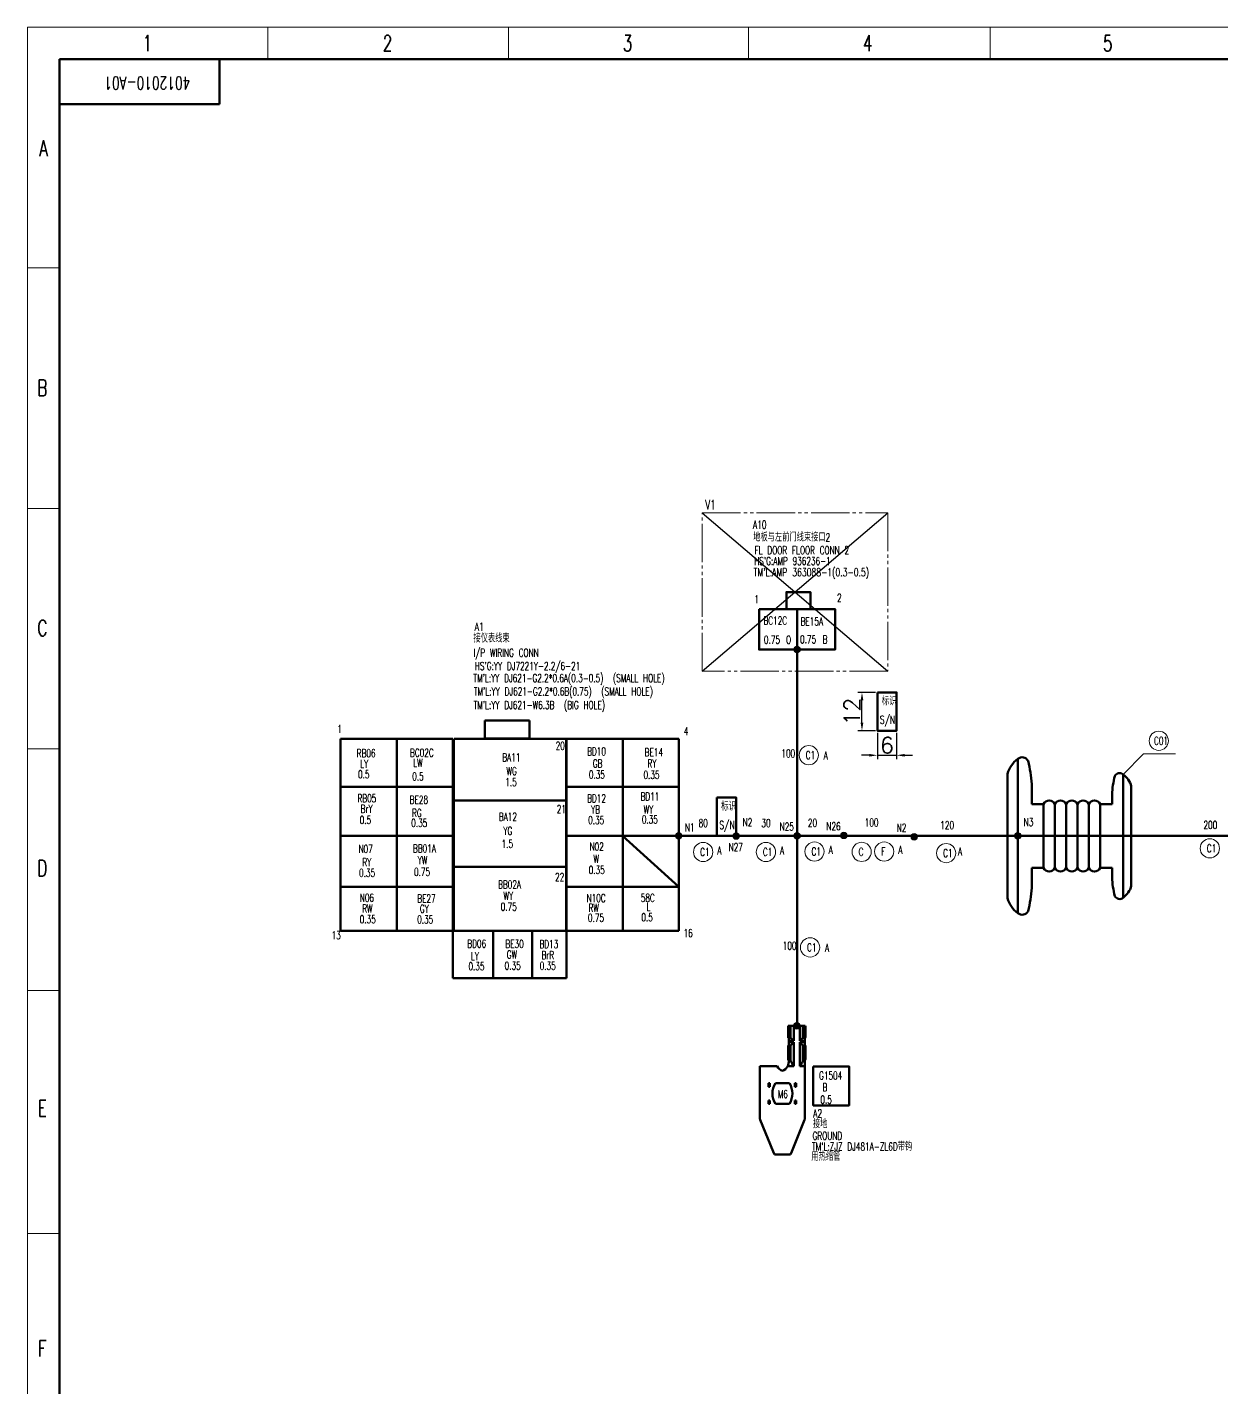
# Model space of a CAD drawing. Header units: millimetres. Extents: x 844 to 2033, y 68 to 918.
# Drawn here: x 843.8 to 1217, y 493.5 to 918.4 of the extents above; entities that cross this region are included whole.
import ezdxf
from ezdxf.enums import TextEntityAlignment as Align

# ---------------------------------------------------------------- set-up
doc = ezdxf.new("R2010")
doc.units = ezdxf.units.MM
doc.linetypes.add('PHANTOM', pattern=[17, 12, -1, 1, -1, 1, -1])
for name, color, linetype, lineweight in [('0Filament', 7, 'Continuous', 20), ('2FRAME', 2, 'Continuous', 70), ('4CONTOUR', 4, 'Continuous', 50), ('5PHANTOM', 6, 'PHANTOM', 20)]:
    doc.layers.add(name, color=color, linetype=linetype, lineweight=lineweight)
doc.styles.add('HZ', font='TXT', dxfattribs={"width": 0.7, "height": 4, "bigfont": 'HZTXT'})
doc.styles.get("Standard").update_dxf_attribs({"font": 'txt.shx', "height": 5})
doc.dimstyles.new('ISO-25', dxfattribs={"dimtxt": 2.5, "dimasz": 2.5, "dimexe": 1.25, "dimexo": 0.625, "dimtad": 1, "dimtxsty": 'Standard', "dimcen": 2.5, "dimadec": 0, "dimazin": 0, "dimtfac": 1, "dimtmove": 0, "dimatfit": 3, "dimfxl": 1, "dimarcsym": 0})

# ---------------------------------------------------------------- blocks, each defined once
blk = doc.blocks.new('*D39')
at = {"layer": '0Filament', "color": 0, "lineweight": -2, "transparency": 16777216}
for p, q in [((1109.37, 698.02), (1109.37, 689.75)), ((1115.37, 698.02), (1115.37, 689.75)), ((1106.87, 691), (1104.37, 691)), ((1109.37, 691), (1115.37, 691)), ((1117.87, 691), (1120.37, 691))]:
    blk.add_line(p, q, dxfattribs=at)
at = {"layer": '0Filament', "color": 0, "transparency": 16777216}
for points in [[(1106.87, 691.41), (1106.87, 690.58), (1109.37, 691)], [(1117.87, 691.41), (1117.87, 690.58), (1115.37, 691)]]:
    blk.add_solid(points, dxfattribs=at)
at = {"layer": 'Defpoints', "color": 0, "transparency": 16777216}
for p in [(1109.37, 698.64), (1115.37, 698.64), (1115.37, 691)]:
    blk.add_point(p, dxfattribs=at)
at = {"layer": '0Filament', "color": 0, "transparency": 16777216, "insert": (1112.37, 694.12), "char_height": 5, "attachment_point": 5}
blk.add_mtext('6', dxfattribs=at)
blk = doc.blocks.new('*D40')
at = {"layer": '0Filament', "color": 0, "lineweight": -2, "transparency": 16777216}
for p, q in [((1108.75, 710.64), (1103.3, 710.64)), ((1104.55, 701.14), (1104.55, 708.14)), ((1108.75, 698.64), (1103.3, 698.64))]:
    blk.add_line(p, q, dxfattribs=at)
at = {"layer": '0Filament', "color": 0, "transparency": 16777216}
for points in [[(1104.13, 708.14), (1104.97, 708.14), (1104.55, 710.64)], [(1104.13, 701.14), (1104.97, 701.14), (1104.55, 698.64)]]:
    blk.add_solid(points, dxfattribs=at)
at = {"layer": 'Defpoints', "color": 0, "transparency": 16777216}
for p in [(1104.55, 710.64), (1109.37, 710.64), (1109.37, 698.64)]:
    blk.add_point(p, dxfattribs=at)
at = {"layer": '0Filament', "color": 0, "transparency": 16777216, "insert": (1101.43, 704.64), "char_height": 5, "attachment_point": 5, "rotation": 90}
blk.add_mtext('12', dxfattribs=at)

msp = doc.modelspace()

# ---------------------------------------------------------------- hatches: boundary and pattern name
at = {"layer": '0Filament'}
h = msp.add_hatch(color=256, dxfattribs=at)
edge = h.paths.add_edge_path()
edge.add_arc((1084.267, 724.019), 1, 0, 360)
h = msp.add_hatch(color=256, dxfattribs=at)
edge = h.paths.add_edge_path()
edge.add_arc((1047.29, 665.85), 1, 0, 360)
h = msp.add_hatch(color=256, dxfattribs=at)
edge = h.paths.add_edge_path()
edge.add_arc((1065.246, 665.768), 1, 0, 360)
h = msp.add_hatch(color=256, dxfattribs=at)
edge = h.paths.add_edge_path()
edge.add_arc((1084.267, 665.85), 1, 0, 360)
h = msp.add_hatch(color=256, dxfattribs=at)
edge = h.paths.add_edge_path()
edge.add_arc((1098.89, 665.958), 1, 0, 360)
h = msp.add_hatch(color=256, dxfattribs=at)
edge = h.paths.add_edge_path()
edge.add_arc((1120.877, 665.525), 1, 0, 360)
h = msp.add_hatch(color=256, dxfattribs=at)
edge = h.paths.add_edge_path()
edge.add_arc((1153.211, 665.85), 1, 0, 360)
h = msp.add_hatch(color=256, dxfattribs=at)
edge = h.paths.add_edge_path()
edge.add_arc((1084.177, 606.492), 1, 0, 360)

# ---------------------------------------------------------------- linework, layer by layer
for p, q in [((843.817, 77.354), (843.817, 918.354)), ((843.817, 918.354), (2032.817, 918.354)), ((843.817, 918.354), (843.817, 908.452)), ((843.817, 918.354), (843.817, 908.452)), ((853.719, 918.354), (843.817, 918.354)), ((918.955, 918.38), (918.955, 908.396)), ((994.093, 918.354), (994.093, 908.452)), ((1069.123, 918.352), (1069.123, 908.45)), ((1144.645, 918.354), (1144.645, 908.452)), ((853.745, 843.216), (843.761, 843.216)), ((853.719, 768.077), (843.817, 768.077)), ((853.718, 693.048), (843.815, 693.048)), ((1186.142, 685.021), (1192.527, 691.406)), ((1192.527, 691.406), (1202.527, 691.406)), ((853.719, 617.526), (843.817, 617.526)), ((853.718, 541.684), (843.815, 541.684))]:
    msp.add_line(p, q, dxfattribs=at)
for centre, radius in [((1084.267, 724.019), 1), ((1084.267, 724.019), 1), ((1197.274, 695.525), 3), ((1087.921, 691.036), 3), ((1047.29, 665.85), 1), ((1047.29, 665.85), 1), ((1054.94, 660.788), 3), ((1065.246, 665.768), 1), ((1065.246, 665.768), 1), ((1074.545, 660.788), 3), ((1084.267, 665.85), 1), ((1084.267, 665.85), 1), ((1089.711, 660.931), 3), ((1098.89, 665.958), 1), ((1098.89, 665.958), 1), ((1104.442, 660.823), 3), ((1111.482, 660.931), 3), ((1120.877, 665.525), 1), ((1120.877, 665.525), 1), ((1130.842, 660.445), 3), ((1153.211, 665.85), 1), ((1153.211, 665.85), 1), ((1213.22, 661.926), 3), ((1088.334, 630.993), 3), ((1084.177, 606.492), 1), ((1084.177, 606.492), 1)]:
    msp.add_circle(centre, radius, dxfattribs=at)
at = {"layer": '2FRAME', "lineweight": 70}
for p, q in [((853.817, 87.354), (853.817, 908.354)), ((853.817, 908.354), (2022.817, 908.354)), ((903.817, 894.354), (903.817, 908.354)), ((853.817, 894.354), (903.817, 894.354))]:
    msp.add_line(p, q, dxfattribs=at)
at = {"layer": '2FRAME', "color": 1, "lineweight": -2}
for p, q in [((1054.632, 766.692), (1112.603, 717.278)), ((1054.632, 717.278), (1112.603, 766.692))]:
    msp.add_line(p, q, dxfattribs=at)
at = {"layer": '4CONTOUR', "lineweight": 50}
for p, q in [((1084.267, 736.63), (1084.267, 724.019)), ((1084.267, 665.85), (1084.267, 724.019)), ((986.734, 701.901), (1000.673, 701.901)), ((986.734, 696.236), (986.734, 701.901)), ((1000.673, 701.901), (1000.673, 696.236)), ((941.669, 696.173), (976.727, 696.173)), ((941.669, 636.2), (941.669, 696.173)), ((959.198, 696.173), (959.198, 636.2)), ((976.727, 696.173), (976.727, 636.2)), ((977.034, 636.2), (977.034, 696.173)), ((977.131, 696.173), (1012.092, 696.173)), ((1000.673, 696.236), (986.734, 696.236)), ((1012.092, 696.173), (1012.092, 636.2)), ((1012.232, 696.173), (1047.29, 696.173)), ((1012.232, 636.2), (1012.232, 696.173)), ((1029.857, 696.173), (1029.857, 636.2)), ((1047.29, 696.173), (1047.29, 636.2)), ((1153.211, 689.849), (1153.211, 665.777)), ((1150.035, 685.23), (1150.035, 665.777)), ((1186.142, 685.021), (1186.142, 665.763)), ((941.669, 681.137), (976.727, 681.137)), ((1012.232, 681.137), (1047.29, 681.137)), ((1157.562, 675.726), (1157.562, 682.007)), ((1188.683, 681.326), (1188.683, 665.763)), ((977.034, 676.853), (1012.092, 676.853)), ((1161.292, 675.726), (1157.562, 675.726)), ((1161.292, 675.726), (1161.292, 665.777)), ((1164.82, 675.726), (1164.82, 665.777)), ((1168.348, 675.726), (1168.348, 665.777)), ((1171.876, 675.726), (1171.876, 665.777)), ((1175.404, 675.726), (1175.404, 665.777)), ((1178.932, 675.726), (1182.661, 675.726)), ((1178.932, 675.726), (1178.932, 665.777)), ((1182.661, 675.726), (1182.661, 678.748)), ((941.669, 665.85), (976.727, 665.85)), ((1012.232, 665.85), (1047.29, 665.85)), ((1029.761, 665.85), (1047.29, 649.888)), ((1717.098, 665.85), (1047.29, 665.85)), ((1084.267, 665.85), (1084.267, 606.554)), ((1150.035, 646.323), (1150.035, 665.777)), ((1153.211, 641.705), (1153.211, 665.777)), ((1161.292, 655.828), (1161.292, 665.777)), ((1164.82, 655.828), (1164.82, 665.777)), ((1168.348, 655.828), (1168.348, 665.777)), ((1171.876, 655.828), (1171.876, 665.777)), ((1175.404, 655.828), (1175.404, 665.777)), ((1178.932, 655.828), (1178.932, 665.777)), ((1186.142, 646.505), (1186.142, 665.763)), ((1188.683, 650.2), (1188.683, 665.763)), ((977.034, 656.143), (1012.092, 656.143)), ((1161.292, 655.828), (1157.562, 655.828)), ((1157.562, 655.828), (1157.562, 649.546)), ((1178.932, 655.828), (1182.661, 655.828)), ((1182.661, 655.828), (1182.661, 652.687)), ((941.669, 649.888), (976.727, 649.888)), ((1012.232, 649.888), (1047.29, 649.888)), ((976.727, 636.2), (941.669, 636.2)), ((976.733, 636.2), (976.733, 621.437)), ((1012.092, 636.2), (977.034, 636.2)), ((989.302, 636.196), (989.302, 621.437)), ((1001.525, 636.2), (1001.525, 621.437)), ((1012.232, 636.2), (1012.232, 621.437)), ((1047.29, 636.2), (1012.232, 636.2)), ((976.733, 621.437), (1012.232, 621.437))]:
    msp.add_line(p, q, dxfattribs=at)
at = {"layer": '4CONTOUR'}
for p, q in [((1081.482, 605.492), (1081.482, 603.792)), ((1082.082, 605.492), (1081.482, 605.492)), ((1082.082, 603.792), (1081.482, 603.792)), ((1082.114, 606.492), (1081.514, 606.492)), ((1082.082, 605.492), (1082.082, 603.792)), ((1082.114, 606.492), (1082.251, 606.492)), ((1082.251, 606.492), (1082.251, 602.792)), ((1083.25, 606.492), (1082.251, 606.492)), ((1083.25, 606.492), (1083.25, 601.792)), ((1083.25, 606.492), (1085.114, 606.492)), ((1085.114, 606.492), (1085.114, 601.792)), ((1086.113, 606.492), (1085.114, 606.492)), ((1086.25, 606.492), (1086.113, 606.492)), ((1086.113, 606.492), (1086.113, 602.792)), ((1086.85, 606.492), (1086.25, 606.492)), ((1086.282, 605.492), (1086.282, 603.792)), ((1086.882, 605.492), (1086.282, 605.492)), ((1086.882, 603.792), (1086.282, 603.792)), ((1086.882, 605.492), (1086.882, 603.792)), ((1081.482, 599.392), (1081.482, 596.892)), ((1082.082, 599.392), (1081.482, 599.392)), ((1082.114, 602.792), (1081.514, 602.792)), ((1082.114, 600.392), (1081.514, 600.392)), ((1081.682, 601.792), (1083.25, 601.792)), ((1081.682, 601.392), (1081.682, 601.792)), ((1083.25, 601.392), (1081.682, 601.392)), ((1082.082, 599.392), (1082.082, 596.892)), ((1082.25, 602.792), (1082.114, 602.792)), ((1082.25, 600.392), (1082.114, 600.392)), ((1082.25, 602.792), (1082.251, 602.791)), ((1082.25, 600.392), (1082.251, 600.392)), ((1082.251, 602.792), (1083.25, 601.792)), ((1082.251, 600.392), (1083.25, 601.392)), ((1082.251, 600.392), (1082.251, 595.605)), ((1083.25, 601.392), (1083.25, 593.892)), ((1086.113, 602.792), (1085.114, 601.792)), ((1085.114, 601.792), (1086.682, 601.792)), ((1085.114, 601.392), (1085.114, 593.892)), ((1086.113, 600.392), (1085.114, 601.392)), ((1086.682, 601.392), (1085.114, 601.392)), ((1086.114, 602.792), (1086.113, 602.791)), ((1086.113, 600.392), (1086.113, 595.605)), ((1086.114, 600.392), (1086.113, 600.392)), ((1086.114, 602.792), (1086.25, 602.792)), ((1086.114, 600.392), (1086.25, 600.392)), ((1086.85, 602.792), (1086.25, 602.792)), ((1086.85, 600.392), (1086.25, 600.392)), ((1086.282, 599.392), (1086.282, 596.892)), ((1086.882, 599.392), (1086.282, 599.392)), ((1086.682, 601.792), (1086.682, 601.392)), ((1086.882, 599.392), (1086.882, 596.892)), ((1082.082, 596.892), (1081.482, 596.892)), ((1082.114, 595.892), (1081.514, 595.892)), ((1082.218, 595.892), (1082.114, 595.892)), ((1082.251, 595.605), (1082.292, 595.423)), ((1082.292, 595.423), (1082.501, 595.005)), ((1082.501, 595.005), (1082.689, 594.705)), ((1085.864, 595.005), (1085.676, 594.705)), ((1086.072, 595.423), (1085.864, 595.005)), ((1086.113, 595.605), (1086.072, 595.423)), ((1086.147, 595.892), (1086.25, 595.892)), ((1086.85, 595.892), (1086.25, 595.892)), ((1086.882, 596.892), (1086.282, 596.892)), ((1072.682, 593.892), (1072.682, 592.292)), ((1072.682, 593.892), (1078.029, 593.892)), ((1072.682, 592.292), (1072.682, 577.488)), ((1081.335, 593.892), (1083.25, 593.892)), ((1082.689, 594.705), (1083.25, 593.892)), ((1085.676, 594.705), (1085.114, 593.892)), ((1085.114, 593.892), (1086.682, 593.892)), ((1086.682, 593.892), (1086.682, 592.292)), ((1086.682, 577.488), (1086.682, 592.292)), ((1075.382, 588.592), (1075.782, 588.592)), ((1075.382, 588.592), (1075.382, 587.492)), ((1075.382, 587.492), (1075.782, 587.492)), ((1075.782, 587.492), (1075.782, 588.592)), ((1077.482, 588.592), (1081.882, 588.592)), ((1083.582, 587.492), (1083.582, 588.592)), ((1083.582, 588.592), (1083.982, 588.592)), ((1083.582, 587.492), (1083.982, 587.492)), ((1083.982, 588.592), (1083.982, 587.492)), ((1075.782, 583.192), (1075.382, 583.192)), ((1075.382, 583.192), (1075.382, 582.092)), ((1075.782, 582.092), (1075.782, 583.192)), ((1083.982, 583.192), (1083.582, 583.192)), ((1083.582, 582.092), (1083.582, 583.192)), ((1083.982, 583.192), (1083.982, 582.092)), ((1075.782, 582.092), (1075.382, 582.092)), ((1081.882, 582.092), (1077.482, 582.092)), ((1083.982, 582.092), (1083.582, 582.092)), ((1076.773, 567.292), (1072.757, 577.11)), ((1082.591, 567.292), (1086.608, 577.11)), ((1077.174, 566.312), (1076.773, 567.292)), ((1077.182, 566.312), (1077.174, 566.312)), ((1077.182, 566.292), (1077.182, 566.312)), ((1082.182, 566.292), (1077.182, 566.292)), ((1082.182, 566.312), (1082.19, 566.312)), ((1082.182, 566.312), (1082.182, 566.292)), ((1082.19, 566.312), (1082.591, 567.292))]:
    msp.add_line(p, q, dxfattribs=at)
at = {"layer": '4CONTOUR', "lineweight": 50}
for points in [[(1080.939, 736.63), (1088.431, 736.63), (1088.431, 741.984), (1080.939, 741.984)], [(1072.384, 736.63), (1096.15, 736.63), (1096.15, 724.019), (1072.384, 724.019)], [(1109.371, 710.643), (1109.371, 698.643), (1115.371, 698.643), (1115.371, 710.643)], [(1059.206, 677.85), (1059.206, 665.85), (1065.206, 665.85), (1065.206, 677.85)], [(1089.34, 593.831), (1100.522, 593.831), (1100.522, 581.632), (1089.34, 581.632)]]:
    msp.add_lwpolyline(points, close=True, dxfattribs=at)
for centre, radius, start, end in [((1158.319, 682.935), 8.596, 126.45458, 164.51107), ((1154.589, 688.271), 2.095, 26.94551, 131.12745), ((1120.227, 679.98), 37.39, 3.10883, 14.30881), ((1212.529, 677.125), 29.912, 165.69119, 176.89117), ((1185.04, 683.759), 1.676, 48.87255, 153.05449), ((1182.056, 679.49), 6.877, 15.48893, 53.54542), ((1163.056, 674.953), 1.926, 23.64611, 156.35389), ((1166.584, 674.953), 1.926, 23.64611, 156.35389), ((1170.112, 674.953), 1.926, 23.64611, 156.35389), ((1173.64, 674.953), 1.926, 23.64611, 156.35389), ((1177.168, 674.953), 1.926, 23.64611, 156.35389), ((1163.056, 656.6), 1.926, 203.64611, 336.35389), ((1166.584, 656.6), 1.926, 203.64611, 336.35389), ((1170.112, 656.6), 1.926, 203.64611, 336.35389), ((1173.64, 656.6), 1.926, 203.64611, 336.35389), ((1177.168, 656.6), 1.926, 203.64611, 336.35389), ((1212.529, 654.401), 29.912, 183.10883, 194.30881), ((1182.056, 652.037), 6.877, 306.45458, 344.51107), ((1158.319, 648.619), 8.596, 195.48893, 233.54542), ((1120.227, 651.574), 37.39, 345.69119, 356.89117), ((1185.04, 647.768), 1.676, 206.94551, 311.12745), ((1154.589, 643.283), 2.095, 228.87255, 333.05449)]:
    msp.add_arc(centre, radius, start, end, dxfattribs=at)
at = {"layer": '4CONTOUR'}
for centre, radius, start, end in [((1078.682, 595.292), 3, 289.47122, 10.31077), ((1080.682, 595.292), 3, 207.81736, 250.52878), ((1082.682, 585.342), 6.132, 147.99462, 212.00538), ((1076.682, 585.342), 6.132, 327.99461, 32.00539), ((1073.682, 577.488), 1, 180, 202.24902), ((1085.682, 577.488), 1, 337.75098, 360)]:
    msp.add_arc(centre, radius, start, end, dxfattribs=at)
for centre, major_axis, ratio, start_param, end_param in [((1081.514, 605.492), (0, -1), 0.0322581, 3.1415926, 4.712389), ((1081.514, 603.792), (0, -1), 0.0322581, 4.712389, 6.2831853), ((1082.114, 605.492), (0, -1), 0.0322581, 3.1415926, 4.712389), ((1082.114, 603.792), (0, -1), 0.0322581, 4.712389, 6.2831853), ((1086.25, 605.492), (0, 1), 0.0322581, 4.712389, 6.2831853), ((1086.25, 603.792), (0, 1), 0.0322581, 3.1415927, 4.712389), ((1086.85, 605.492), (0, 1), 0.0322581, 4.712389, 6.2831853), ((1086.85, 603.792), (0, 1), 0.0322581, 3.1415927, 4.712389), ((1081.514, 599.392), (0, -1), 0.0322581, 3.1415926, 4.712389), ((1081.65, 601.792), (0, 1), 0.0322581, 4.712389, 6.2831853), ((1081.65, 601.392), (0, -1), 0.0322581, 6.2831853, 7.8539816), ((1082.114, 599.392), (0, -1), 0.0322581, 3.1415926, 4.712389), ((1086.25, 599.392), (0, 1), 0.0322581, 4.712389, 6.2831853), ((1086.714, 601.792), (0, -1), 0.0322581, 3.1415927, 4.712389), ((1086.714, 601.392), (0, 1), 0.0322581, 1.5707963, 3.1415927), ((1086.85, 599.392), (0, 1), 0.0322581, 4.712389, 6.2831853), ((1081.514, 596.892), (0, -1), 0.0322581, 4.712389, 6.2831853), ((1081.618, 593.89), (0, 2.002), 0.032244, 6.0315515, 6.2831859), ((1082.114, 596.892), (0, -1), 0.0322581, 4.712389, 6.2831853), ((1082.218, 593.894), (0, 1.998), 0.0322736, 5.7405841, 6.2831855), ((1086.147, 593.894), (0, 1.998), 0.0322736, 6.2831851, 6.8257865), ((1086.25, 596.892), (0, 1), 0.0322581, 3.1415927, 4.712389), ((1086.747, 593.892), (0, -2), 0.0322581, 3.1415927, 4.712389), ((1086.85, 596.892), (0, 1), 0.0322581, 3.1415927, 4.712389)]:
    msp.add_ellipse(centre, major_axis=major_axis, ratio=ratio, start_param=start_param, end_param=end_param, dxfattribs=at)
at = {"layer": '5PHANTOM'}
msp.add_lwpolyline([(1054.632, 766.692), (1112.603, 766.692), (1112.603, 717.278), (1054.632, 717.278)], close=True, dxfattribs=at)

# ---------------------------------------------------------------- texts
at = {"layer": '0Filament', "style": 'HZ', "width": 0.67}
for s, height, p in [('V1', 3, (1055.588, 767.751)), ('A10', 2.5, (1070.531, 761.769)), ('地板与左前门线束接口2', 2.5, (1070.576, 757.804)), ("HS'G:AMP 936236-1", 2.5, (1070.89, 750.42)), ('1', 2.5, (1070.938, 738.454)), ('2', 2.5, (1096.751, 738.931)), ('BC12C', 2.5, (1073.769, 731.807)), ('BE15A', 2.5, (1085.365, 731.551)), ('接仪表线束', 2.5, (983.182, 726.246)), ('0.75', 2.5, (1073.922, 725.849)), ('O', 2.5, (1080.838, 725.835)), ('0.75', 2.5, (1085.202, 725.95)), ('B', 2.5, (1092.274, 725.95)), ("HS'G:YY DJ7221Y-2.2/6-21", 2.5, (983.595, 717.62)), ("TM'L:YY DJ621-G2.2*0.6A(0.3-0.5)  (SMALL HOLE)", 2.5, (983.166, 713.851)), ("TM'L:YY DJ621-G2.2*0.6B(0.75)  (SMALL HOLE)", 2.5, (983.307, 709.688)), ("TM'L:YY DJ621-W6.3B  (BIG HOLE)", 2.5, (983.215, 705.446)), ('1', 2.5, (940.621, 697.955)), ('4', 2.5, (1048.851, 697.299)), ('20', 2.5, (1008.854, 692.722)), ('100', 2.5, (1079.385, 690.316)), ('C01', 2.5, (1195.779, 694.29)), ('C1', 2.5, (1086.982, 689.801)), ('A', 2.5, (1092.572, 689.695)), ('21', 2.5, (1009.197, 672.966)), ('N3', 2.5, (1155.083, 668.898)), ('N1', 2.5, (1049.246, 667.235)), ('80', 2.5, (1053.526, 668.566)), ('N2', 2.5, (1067.267, 668.812)), ('30', 2.5, (1073.131, 668.566)), ('N25', 2.5, (1078.816, 667.452)), ('20', 2.5, (1087.65, 668.651)), ('N26', 2.5, (1093.438, 667.56)), ('100', 2.5, (1105.414, 668.759)), ('N2', 2.5, (1115.426, 667.127)), ('120', 2.5, (1129.01, 667.926)), ('200', 2.5, (1211.236, 667.979)), ('N27', 2.5, (1062.894, 661.068)), ('C1', 2.5, (1212.281, 660.691)), ('C1', 2.5, (1054.001, 659.553)), ('A', 2.5, (1059.355, 660.023)), ('C1', 2.5, (1073.606, 659.553)), ('A', 2.5, (1078.96, 660.023)), ('C1', 2.5, (1088.773, 659.697)), ('A', 2.5, (1094.126, 660.167)), ('C', 2.5, (1103.503, 659.589)), ('F', 2.5, (1110.544, 659.697)), ('A', 2.5, (1115.897, 660.167)), ('C1', 2.5, (1129.904, 659.211)), ('A', 2.5, (1134.565, 659.681)), ('22', 2.5, (1008.673, 651.729)), ('13', 2.5, (938.825, 633.556)), ('16', 2.5, (1048.795, 634.217)), ('100', 2.5, (1079.798, 630.274)), ('C1', 2.5, (1087.395, 629.759)), ('A', 2.5, (1092.985, 629.652)), ("TM'L:ZJZ DJ481A-ZL6D带钩", 2.5, (1088.957, 567.512)), ('用热缩管', 2.5, (1088.744, 564.389))]:
    msp.add_text(s, height=height, dxfattribs=at).set_placement(p)
for s, p in [('FL DOOR FLOOR CONN 2', (1070.997, 756.295)), ('I/P WIRING CONN', (983.189, 724.277)), ('M6', (1078.252, 586.454)), ('接地', (1089.212, 577.064)), ('GROUND ', (1089.105, 573.407))]:
    msp.add_text(s, height=2.5, dxfattribs=at).set_placement(p, align=Align.TOP_LEFT)
at = {"layer": '0Filament', "color": 0, "style": 'HZ', "width": 0.7}
msp.add_text("TM'L:AMP 363088-1(0.3-0.5)", height=2.5, dxfattribs=at).set_placement((1070.713, 746.912))
at = {"layer": '0Filament', "color": 3, "style": 'HZ', "width": 0.67}
for s, p in [('RB06', (946.703, 690.389)), ('BC02C', (963.358, 690.544)), ('BD10', (1018.689, 690.936)), ('BE14', (1036.643, 690.676)), ('LY', (947.79, 687.108)), ('LW', (964.362, 687.362)), ('BA11', (992.171, 689.094)), ('GB', (1020.464, 687.177)), ('RY', (1037.528, 687.213)), ('0.5', (947.101, 683.8)), ('0.5', (964.035, 683.15)), ('WG', (993.492, 684.827)), ('0.35', (1019.218, 683.703)), ('0.35', (1036.282, 683.641)), ('1.5', (993.103, 681.374)), ('RB05', (946.938, 676.302)), ('BE28', (963.249, 675.878)), ('BD12', (1018.68, 676.292)), ('BD11', (1035.37, 676.874)), ('0.5', (947.644, 669.545)), ('BrY', (947.93, 673.016)), ('RG', (963.984, 671.731)), ('BA12', (991.093, 670.549)), ('0.35', (1018.992, 669.509)), ('YB', (1019.9, 672.797)), ('0.35', (1035.762, 669.698)), ('WY', (1036.354, 672.829)), ('0.35', (963.736, 668.607)), ('YG', (992.518, 666.131)), ('N07', (947.274, 660.481)), ('BB01A', (964.281, 660.631)), ('1.5', (991.955, 662.083)), ('N02', (1019.448, 661.216)), ('RY', (948.472, 656.34)), ('YW', (965.74, 656.949)), ('W', (1020.684, 657.446)), ('0.35', (947.431, 653.039)), ('0.75', (964.598, 653.328)), ('0.35', (1019.173, 653.925)), ('BB02A', (990.868, 649.391)), ('N06', (947.654, 645.243)), ('BE27', (965.622, 644.995)), ('WY ', (992.548, 645.807)), ('N10C', (1018.518, 645.138)), ('58C', (1035.441, 645.198)), ('RW', (948.424, 641.882)), ('GY', (966.428, 641.82)), ('0.75', (991.677, 642.462)), ('RW', (1019.117, 642.093)), ('0.5', (1035.632, 639.141)), ('L', (1037.266, 642.403)), ('0.35', (947.644, 638.518)), ('0.35', (965.576, 638.488)), ('0.75', (1018.943, 638.995)), ('BD06', (981.254, 630.903)), ('BE30', (993.136, 630.812)), ('BD13', (1003.791, 630.779)), ('LY', (982.397, 626.99)), ('GW', (993.567, 627.492)), ('BrR', (1004.424, 627.345)), ('0.35', (981.603, 623.839)), ('0.35', (992.914, 624.031)), ('0.35', (1003.858, 623.986)), ('G1504', (1091.14, 589.717)), ('B', (1092.216, 586.047)), ('0.5', (1091.556, 582.19))]:
    msp.add_text(s, height=2.5, dxfattribs=at).set_placement(p)
at = {"layer": '0Filament', "style": 'HZ'}
for s, insert, char_height, width, attachment_point in [('1', (881.338, 913.362), 5, 50, 5), ('2', (956.338, 913.362), 5, 50, 5), ('3', (1031.338, 913.362), 5, 50, 5), ('4', (1106.338, 913.362), 5, 50, 5), ('5', (1181.338, 913.362), 5, 50, 5), ('A', (848.88, 880.644), 5, 50, 5), ('B', (848.502, 805.732), 5, 50, 5), ('C', (848.502, 730.732), 5, 50, 5), ('A1', (983.57, 732.388), 2.5, 39.54279, 1), ('标识', (1110.702, 709.097), 2.5, 11.60157, 1), ('S/N', (1110.148, 703.347), 2.5, 11.60157, 1), ('标识', (1060.537, 676.222), 2.5, 11.60157, 1), ('S/N', (1059.983, 670.472), 2.5, 11.60157, 1), ('D', (848.502, 655.732), 5, 50, 5), ('E', (848.502, 580.732), 5, 50, 5), ('A2', (1089.292, 580.414), 2.5, 39.54279, 1), ('F', (848.502, 505.732), 5, 50, 5)]:
    msp.add_mtext(s, dxfattribs=dict(at, insert=insert, char_height=char_height, width=width, attachment_point=attachment_point))
at = {"layer": '0Filament', "insert": (881.289, 900.921), "char_height": 4, "width": 60, "attachment_point": 5, "rotation": 180, "style": 'HZ'}
msp.add_mtext('4012010-A01', dxfattribs=at)

# ---------------------------------------------------------------- dimensions: what is measured, and where the dimension line sits
at = {"layer": '0Filament'}
dim = msp.add_linear_dim(base=(1104.552, 710.643), p1=(1109.371, 698.643), p2=(1109.371, 710.643), angle=90, dimstyle='ISO-25', dxfattribs=at)
dim.commit()
dim.dimension.update_dxf_attribs({"geometry": '*D40', "text_midpoint": (1101.427, 704.643)})
dim = msp.add_linear_dim(base=(1115.371, 690.998), p1=(1109.371, 698.643), p2=(1115.371, 698.643), dimstyle='ISO-25', dxfattribs=at)
dim.commit()
dim.dimension.update_dxf_attribs({"geometry": '*D39', "text_midpoint": (1112.371, 690.998), "dimtype": 160})

doc.saveas('drawing.dxf')
